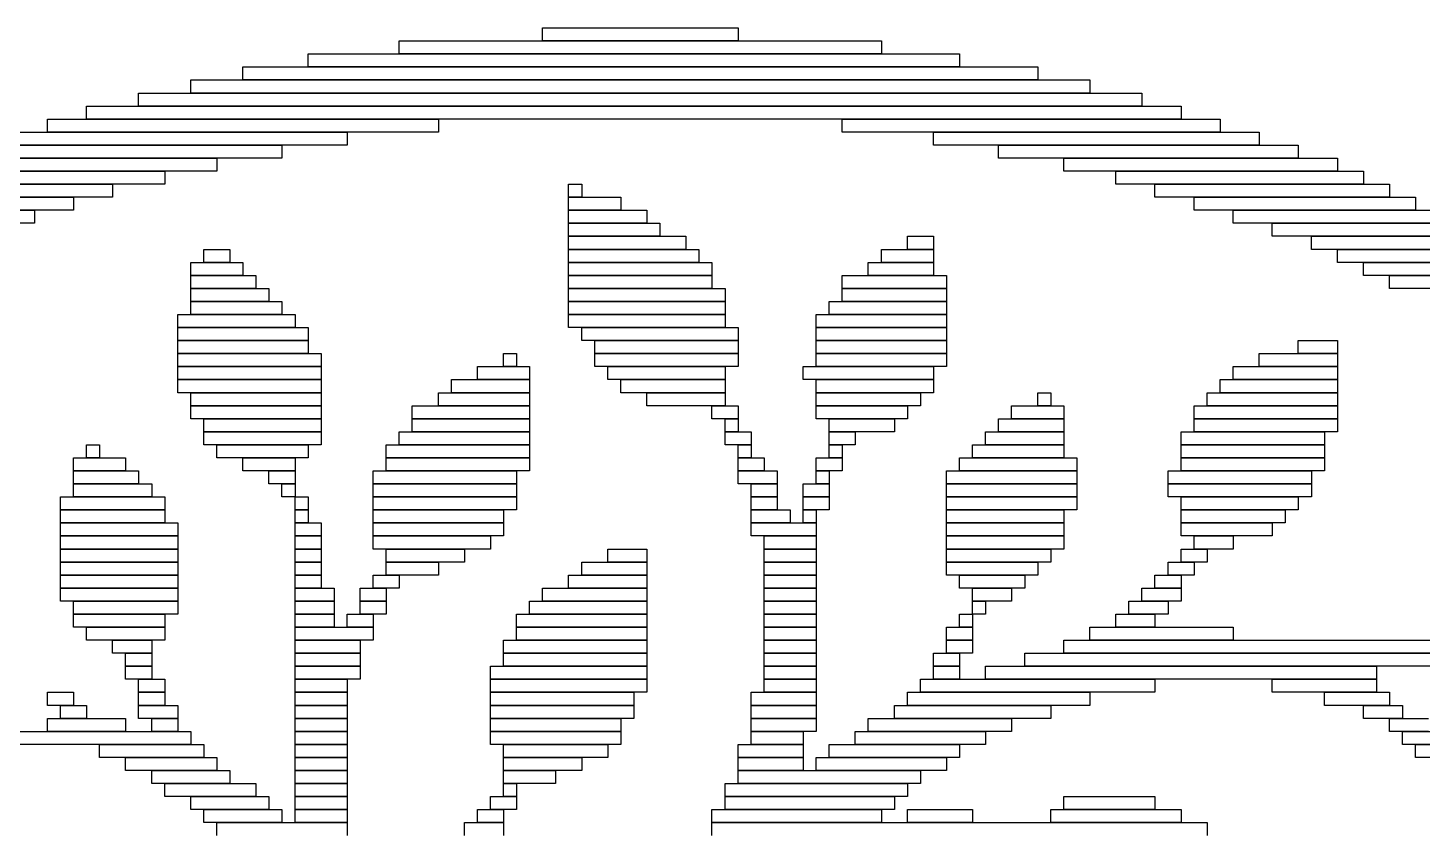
# Model space of a CAD drawing. Extents: x 28 to 995, y 169 to 891.
# Drawn here: x 465.5 to 572.5, y 829.5 to 891 of the extents above; entities that cross this region are included whole.
import ezdxf

# ---------------------------------------------------------------- set-up
doc = ezdxf.new("R2010")
doc.units = 0

msp = doc.modelspace()

# ---------------------------------------------------------------- linework, layer by layer
for p, q in [((505, 891), (520, 891)), ((505, 890), (505, 891)), ((520, 891), (520, 890)), ((494, 890), (531, 890)), ((494, 889), (494, 890)), ((520, 890), (505, 890)), ((531, 890), (531, 889)), ((487, 889), (537, 889)), ((487, 888), (487, 889)), ((531, 889), (494, 889)), ((537, 889), (537, 888)), ((482, 888), (543, 888)), ((482, 887), (482, 888)), ((537, 888), (487, 888)), ((543, 888), (543, 887)), ((474, 886), (551, 886)), ((474, 885), (474, 886)), ((478, 887), (547, 887)), ((478, 886), (478, 887)), ((547, 886), (478, 886)), ((543, 887), (482, 887)), ((547, 887), (547, 886)), ((551, 886), (551, 885)), ((470, 885), (554, 885)), ((470, 884), (470, 885)), ((551, 885), (474, 885)), ((554, 885), (554, 884)), ((467, 884), (497, 884)), ((467, 883), (467, 884)), ((554, 884), (470, 884)), ((497, 884), (497, 883)), ((528, 884), (557, 884)), ((528, 883), (528, 884)), ((557, 884), (557, 883)), ((464, 883), (490, 883)), ((497, 883), (467, 883)), ((490, 883), (490, 882)), ((557, 883), (528, 883)), ((535, 883), (560, 883)), ((535, 882), (535, 883)), ((560, 883), (560, 882)), ((461, 882), (485, 882)), ((490, 882), (464, 882)), ((485, 882), (485, 881)), ((560, 882), (535, 882)), ((540, 882), (563, 882)), ((540, 881), (540, 882)), ((563, 882), (563, 881)), ((459, 881), (480, 881)), ((485, 881), (461, 881)), ((480, 881), (480, 880)), ((563, 881), (540, 881)), ((545, 881), (566, 881)), ((545, 880), (545, 881)), ((566, 881), (566, 880)), ((456, 880), (476, 880)), ((480, 880), (459, 880)), ((476, 880), (476, 879)), ((566, 880), (545, 880)), ((549, 880), (568, 880)), ((549, 879), (549, 880)), ((568, 880), (568, 879)), ((454, 879), (472, 879)), ((476, 879), (456, 879)), ((472, 879), (472, 878)), ((507, 879), (508, 879)), ((507, 878), (507, 879)), ((508, 879), (508, 878)), ((568, 879), (549, 879)), ((552, 879), (570, 879)), ((552, 878), (552, 879)), ((570, 879), (570, 878)), ((452, 878), (469, 878)), ((472, 878), (454, 878)), ((469, 878), (469, 877)), ((508, 878), (507, 878)), ((507, 878), (511, 878)), ((507, 877), (507, 878)), ((511, 878), (511, 877)), ((570, 878), (552, 878)), ((555, 878), (572, 878)), ((555, 877), (555, 878)), ((572, 878), (572, 877)), ((450, 877), (466, 877)), ((469, 877), (452, 877)), ((466, 877), (466, 876)), ((511, 877), (507, 877)), ((507, 877), (513, 877)), ((507, 876), (507, 877)), ((513, 877), (513, 876)), ((572, 877), (555, 877)), ((558, 877), (575, 877)), ((558, 876), (558, 877)), ((466, 876), (450, 876)), ((513, 876), (507, 876)), ((507, 876), (514, 876)), ((507, 875), (507, 876)), ((514, 876), (514, 875)), ((575, 876), (558, 876)), ((561, 876), (576, 876)), ((561, 875), (561, 876)), ((514, 875), (507, 875)), ((507, 875), (516, 875)), ((507, 874), (507, 875)), ((516, 875), (516, 874)), ((533, 875), (535, 875)), ((533, 874), (533, 875)), ((535, 875), (535, 874)), ((576, 875), (561, 875)), ((564, 875), (578, 875)), ((564, 874), (564, 875)), ((479, 874), (481, 874)), ((479, 873), (479, 874)), ((481, 874), (481, 873)), ((516, 874), (507, 874)), ((507, 874), (517, 874)), ((507, 873), (507, 874)), ((517, 874), (517, 873)), ((531, 874), (535, 874)), ((531, 873), (531, 874)), ((535, 874), (533, 874)), ((535, 874), (535, 873)), ((578, 874), (564, 874)), ((566, 874), (580, 874)), ((566, 873), (566, 874)), ((478, 873), (482, 873)), ((478, 872), (478, 873)), ((481, 873), (479, 873)), ((482, 873), (482, 872)), ((517, 873), (507, 873)), ((507, 873), (518, 873)), ((507, 872), (507, 873)), ((518, 873), (518, 872)), ((530, 873), (535, 873)), ((530, 872), (530, 873)), ((535, 873), (531, 873)), ((535, 873), (535, 872)), ((580, 873), (566, 873)), ((568, 873), (582, 873)), ((568, 872), (568, 873)), ((482, 872), (478, 872)), ((478, 872), (483, 872)), ((478, 871), (478, 872)), ((483, 871), (478, 871)), ((478, 871), (484, 871)), ((478, 870), (478, 871)), ((483, 872), (483, 871)), ((484, 871), (484, 870)), ((518, 872), (507, 872)), ((507, 872), (518, 872)), ((507, 871), (507, 872)), ((518, 871), (507, 871)), ((507, 871), (519, 871)), ((507, 870), (507, 871)), ((518, 872), (518, 871)), ((519, 871), (519, 870)), ((528, 872), (536, 872)), ((528, 871), (528, 872)), ((536, 871), (528, 871)), ((528, 871), (536, 871)), ((528, 870), (528, 871)), ((535, 872), (530, 872)), ((536, 872), (536, 871)), ((536, 871), (536, 870)), ((582, 872), (568, 872)), ((570, 872), (584, 872)), ((570, 871), (570, 872)), ((584, 871), (570, 871)), ((484, 870), (478, 870)), ((478, 870), (485, 870)), ((478, 869), (478, 870)), ((485, 870), (485, 869)), ((519, 870), (507, 870)), ((507, 870), (519, 870)), ((507, 869), (507, 870)), ((519, 870), (519, 869)), ((527, 870), (536, 870)), ((527, 869), (527, 870)), ((536, 870), (528, 870)), ((536, 870), (536, 869)), ((477, 869), (486, 869)), ((477, 868), (477, 869)), ((485, 869), (478, 869)), ((486, 869), (486, 868)), ((519, 869), (507, 869)), ((507, 869), (519, 869)), ((507, 868), (507, 869)), ((519, 869), (519, 868)), ((526, 869), (536, 869)), ((526, 868), (526, 869)), ((536, 869), (527, 869)), ((536, 869), (536, 868)), ((486, 868), (477, 868)), ((477, 868), (487, 868)), ((477, 867), (477, 868)), ((487, 868), (487, 867)), ((519, 868), (507, 868)), ((508, 868), (520, 868)), ((508, 867), (508, 868)), ((520, 868), (520, 867)), ((536, 868), (526, 868)), ((526, 868), (536, 868)), ((526, 867), (526, 868)), ((536, 868), (536, 867)), ((487, 867), (477, 867)), ((477, 867), (487, 867)), ((477, 866), (477, 867)), ((487, 867), (487, 866)), ((520, 867), (508, 867)), ((509, 867), (520, 867)), ((509, 866), (509, 867)), ((520, 867), (520, 866)), ((536, 867), (526, 867)), ((526, 867), (536, 867)), ((526, 866), (526, 867)), ((536, 867), (536, 866)), ((563, 867), (566, 867)), ((563, 866), (563, 867)), ((566, 867), (566, 866)), ((487, 866), (477, 866)), ((477, 866), (488, 866)), ((477, 865), (477, 866)), ((488, 866), (488, 865)), ((502, 866), (503, 866)), ((502, 865), (502, 866)), ((503, 866), (503, 865)), ((520, 866), (509, 866)), ((509, 866), (520, 866)), ((509, 865), (509, 866)), ((520, 866), (520, 865)), ((536, 866), (526, 866)), ((526, 866), (536, 866)), ((526, 865), (526, 866)), ((536, 866), (536, 865)), ((560, 866), (566, 866)), ((560, 865), (560, 866)), ((566, 866), (563, 866)), ((566, 866), (566, 865)), ((488, 865), (477, 865)), ((477, 865), (488, 865)), ((477, 864), (477, 865)), ((488, 865), (488, 864)), ((500, 865), (504, 865)), ((500, 864), (500, 865)), ((503, 865), (502, 865)), ((504, 865), (504, 864)), ((520, 865), (509, 865)), ((510, 865), (519, 865)), ((510, 864), (510, 865)), ((519, 865), (519, 864)), ((525, 865), (535, 865)), ((525, 864), (525, 865)), ((536, 865), (526, 865)), ((535, 865), (535, 864)), ((558, 865), (566, 865)), ((558, 864), (558, 865)), ((566, 865), (560, 865)), ((566, 865), (566, 864)), ((488, 864), (477, 864)), ((477, 864), (488, 864)), ((477, 863), (477, 864)), ((488, 864), (488, 863)), ((498, 864), (504, 864)), ((498, 863), (498, 864)), ((504, 864), (500, 864)), ((504, 864), (504, 863)), ((519, 864), (510, 864)), ((511, 864), (519, 864)), ((511, 863), (511, 864)), ((519, 864), (519, 863)), ((535, 864), (525, 864)), ((526, 864), (535, 864)), ((526, 863), (526, 864)), ((535, 864), (535, 863)), ((557, 864), (566, 864)), ((557, 863), (557, 864)), ((566, 864), (558, 864)), ((566, 864), (566, 863)), ((488, 863), (477, 863)), ((478, 863), (488, 863)), ((478, 862), (478, 863)), ((488, 863), (488, 862)), ((497, 863), (504, 863)), ((497, 862), (497, 863)), ((504, 863), (498, 863)), ((504, 863), (504, 862)), ((519, 863), (511, 863)), ((513, 863), (519, 863)), ((513, 862), (513, 863)), ((519, 863), (519, 862)), ((535, 863), (526, 863)), ((526, 863), (534, 863)), ((526, 862), (526, 863)), ((534, 863), (534, 862)), ((543, 863), (544, 863)), ((543, 862), (543, 863)), ((544, 863), (544, 862)), ((556, 863), (566, 863)), ((556, 862), (556, 863)), ((566, 863), (557, 863)), ((566, 863), (566, 862)), ((488, 862), (478, 862)), ((478, 862), (488, 862)), ((478, 861), (478, 862)), ((488, 862), (488, 861)), ((495, 862), (504, 862)), ((495, 861), (495, 862)), ((504, 862), (497, 862)), ((504, 862), (504, 861)), ((519, 862), (513, 862)), ((518, 862), (520, 862)), ((518, 861), (518, 862)), ((520, 862), (520, 861)), ((534, 862), (526, 862)), ((526, 862), (533, 862)), ((526, 861), (526, 862)), ((533, 862), (533, 861)), ((541, 862), (545, 862)), ((541, 861), (541, 862)), ((544, 862), (543, 862)), ((545, 862), (545, 861)), ((555, 862), (566, 862)), ((555, 861), (555, 862)), ((566, 862), (556, 862)), ((566, 862), (566, 861)), ((488, 861), (478, 861)), ((479, 861), (488, 861)), ((479, 860), (479, 861)), ((488, 861), (488, 860)), ((504, 861), (495, 861)), ((495, 861), (504, 861)), ((495, 860), (495, 861)), ((504, 861), (504, 860)), ((520, 861), (518, 861)), ((519, 861), (520, 861)), ((519, 860), (519, 861)), ((520, 861), (520, 860)), ((533, 861), (526, 861)), ((527, 861), (532, 861)), ((527, 860), (527, 861)), ((532, 861), (532, 860)), ((540, 861), (545, 861)), ((540, 860), (540, 861)), ((545, 861), (541, 861)), ((545, 861), (545, 860)), ((566, 861), (555, 861)), ((555, 861), (566, 861)), ((555, 860), (555, 861)), ((566, 861), (566, 860)), ((488, 860), (479, 860)), ((479, 860), (488, 860)), ((479, 859), (479, 860)), ((488, 860), (488, 859)), ((494, 860), (504, 860)), ((494, 859), (494, 860)), ((504, 860), (495, 860)), ((504, 860), (504, 859)), ((520, 860), (519, 860)), ((519, 860), (521, 860)), ((519, 859), (519, 860)), ((521, 860), (521, 859)), ((532, 860), (527, 860)), ((527, 860), (529, 860)), ((527, 859), (527, 860)), ((529, 860), (529, 859)), ((539, 860), (545, 860)), ((539, 859), (539, 860)), ((545, 860), (540, 860)), ((545, 860), (545, 859)), ((554, 860), (565, 860)), ((554, 859), (554, 860)), ((566, 860), (555, 860)), ((565, 860), (565, 859)), ((470, 859), (471, 859)), ((470, 858), (470, 859)), ((471, 859), (471, 858)), ((488, 859), (479, 859)), ((480, 859), (487, 859)), ((480, 858), (480, 859)), ((487, 859), (487, 858)), ((493, 859), (504, 859)), ((493, 858), (493, 859)), ((504, 859), (494, 859)), ((504, 859), (504, 858)), ((521, 859), (519, 859)), ((520, 859), (521, 859)), ((520, 858), (520, 859)), ((521, 859), (521, 858)), ((529, 859), (527, 859)), ((527, 859), (528, 859)), ((527, 858), (527, 859)), ((528, 859), (528, 858)), ((538, 859), (545, 859)), ((538, 858), (538, 859)), ((545, 859), (539, 859)), ((545, 859), (545, 858)), ((565, 859), (554, 859)), ((554, 859), (565, 859)), ((554, 858), (554, 859)), ((565, 859), (565, 858)), ((469, 858), (473, 858)), ((469, 857), (469, 858)), ((471, 858), (470, 858)), ((473, 858), (473, 857)), ((487, 858), (480, 858)), ((482, 858), (486, 858)), ((482, 857), (482, 858)), ((486, 858), (486, 857)), ((504, 858), (493, 858)), ((493, 858), (504, 858)), ((493, 857), (493, 858)), ((504, 858), (504, 857)), ((521, 858), (520, 858)), ((520, 858), (522, 858)), ((520, 857), (520, 858)), ((522, 858), (522, 857)), ((526, 858), (528, 858)), ((526, 857), (526, 858)), ((528, 858), (527, 858)), ((528, 858), (528, 857)), ((537, 858), (546, 858)), ((537, 857), (537, 858)), ((545, 858), (538, 858)), ((546, 858), (546, 857)), ((565, 858), (554, 858)), ((554, 858), (565, 858)), ((554, 857), (554, 858)), ((565, 858), (565, 857)), ((473, 857), (469, 857)), ((469, 857), (474, 857)), ((469, 856), (469, 857)), ((474, 856), (469, 856)), ((469, 856), (475, 856)), ((469, 855), (469, 856)), ((474, 857), (474, 856)), ((475, 856), (475, 855)), ((486, 857), (482, 857)), ((484, 857), (486, 857)), ((484, 856), (484, 857)), ((486, 856), (484, 856)), ((485, 856), (486, 856)), ((485, 855), (485, 856)), ((486, 857), (486, 856)), ((486, 856), (486, 855)), ((492, 857), (503, 857)), ((492, 856), (492, 857)), ((503, 856), (492, 856)), ((492, 856), (503, 856)), ((492, 855), (492, 856)), ((504, 857), (493, 857)), ((503, 857), (503, 856)), ((503, 856), (503, 855)), ((522, 857), (520, 857)), ((520, 857), (523, 857)), ((520, 856), (520, 857)), ((523, 856), (520, 856)), ((521, 856), (523, 856)), ((521, 855), (521, 856)), ((523, 857), (523, 856)), ((523, 856), (523, 855)), ((525, 856), (527, 856)), ((525, 855), (525, 856)), ((528, 857), (526, 857)), ((526, 857), (527, 857)), ((526, 856), (526, 857)), ((527, 856), (526, 856)), ((527, 857), (527, 856)), ((527, 856), (527, 855)), ((536, 857), (546, 857)), ((536, 856), (536, 857)), ((546, 856), (536, 856)), ((536, 856), (546, 856)), ((536, 855), (536, 856)), ((546, 857), (537, 857)), ((546, 857), (546, 856)), ((546, 856), (546, 855)), ((553, 857), (564, 857)), ((553, 856), (553, 857)), ((564, 856), (553, 856)), ((553, 856), (564, 856)), ((553, 855), (553, 856)), ((565, 857), (554, 857)), ((564, 857), (564, 856)), ((564, 856), (564, 855)), ((468, 855), (476, 855)), ((468, 854), (468, 855)), ((475, 855), (469, 855)), ((476, 855), (476, 854)), ((486, 855), (485, 855)), ((486, 855), (487, 855)), ((486, 854), (486, 855)), ((487, 855), (487, 854)), ((503, 855), (492, 855)), ((492, 855), (503, 855)), ((492, 854), (492, 855)), ((503, 855), (503, 854)), ((523, 855), (521, 855)), ((521, 855), (523, 855)), ((521, 854), (521, 855)), ((523, 855), (523, 854)), ((527, 855), (525, 855)), ((525, 855), (527, 855)), ((525, 854), (525, 855)), ((527, 855), (527, 854)), ((546, 855), (536, 855)), ((536, 855), (546, 855)), ((536, 854), (536, 855)), ((546, 855), (546, 854)), ((564, 855), (553, 855)), ((554, 855), (563, 855)), ((554, 854), (554, 855)), ((563, 855), (563, 854)), ((476, 854), (468, 854)), ((468, 854), (476, 854)), ((468, 853), (468, 854)), ((476, 854), (476, 853)), ((487, 854), (486, 854)), ((486, 854), (487, 854)), ((486, 853), (486, 854)), ((487, 854), (487, 853)), ((503, 854), (492, 854)), ((492, 854), (502, 854)), ((492, 853), (492, 854)), ((502, 854), (502, 853)), ((523, 854), (521, 854)), ((521, 854), (524, 854)), ((521, 853), (521, 854)), ((524, 854), (524, 853)), ((527, 854), (525, 854)), ((525, 854), (526, 854)), ((525, 853), (525, 854)), ((526, 854), (526, 853)), ((546, 854), (536, 854)), ((536, 854), (545, 854)), ((536, 853), (536, 854)), ((545, 854), (545, 853)), ((563, 854), (554, 854)), ((554, 854), (562, 854)), ((554, 853), (554, 854)), ((562, 854), (562, 853)), ((476, 853), (468, 853)), ((468, 853), (477, 853)), ((468, 852), (468, 853)), ((477, 853), (477, 852)), ((487, 853), (486, 853)), ((486, 853), (488, 853)), ((486, 852), (486, 853)), ((488, 853), (488, 852)), ((502, 853), (492, 853)), ((492, 853), (502, 853)), ((492, 852), (492, 853)), ((502, 853), (502, 852)), ((524, 853), (521, 853)), ((521, 853), (526, 853)), ((521, 852), (521, 853)), ((526, 853), (525, 853)), ((526, 853), (526, 852)), ((545, 853), (536, 853)), ((536, 853), (545, 853)), ((536, 852), (536, 853)), ((545, 853), (545, 852)), ((562, 853), (554, 853)), ((554, 853), (561, 853)), ((554, 852), (554, 853)), ((561, 853), (561, 852)), ((477, 852), (468, 852)), ((468, 852), (477, 852)), ((468, 851), (468, 852)), ((477, 852), (477, 851)), ((488, 852), (486, 852)), ((486, 852), (488, 852)), ((486, 851), (486, 852)), ((488, 852), (488, 851)), ((502, 852), (492, 852)), ((492, 852), (501, 852)), ((492, 851), (492, 852)), ((501, 852), (501, 851)), ((526, 852), (521, 852)), ((522, 852), (526, 852)), ((522, 851), (522, 852)), ((526, 852), (526, 851)), ((545, 852), (536, 852)), ((536, 852), (545, 852)), ((536, 851), (536, 852)), ((545, 852), (545, 851)), ((561, 852), (554, 852)), ((555, 852), (558, 852)), ((555, 851), (555, 852)), ((558, 852), (558, 851)), ((477, 851), (468, 851)), ((468, 851), (477, 851)), ((468, 850), (468, 851)), ((477, 851), (477, 850)), ((488, 851), (486, 851)), ((486, 851), (488, 851)), ((486, 850), (486, 851)), ((488, 851), (488, 850)), ((501, 851), (492, 851)), ((493, 851), (499, 851)), ((493, 850), (493, 851)), ((499, 851), (499, 850)), ((510, 851), (513, 851)), ((510, 850), (510, 851)), ((513, 851), (513, 850)), ((526, 851), (522, 851)), ((522, 851), (526, 851)), ((522, 850), (522, 851)), ((526, 851), (526, 850)), ((545, 851), (536, 851)), ((536, 851), (544, 851)), ((536, 850), (536, 851)), ((544, 851), (544, 850)), ((554, 851), (556, 851)), ((554, 850), (554, 851)), ((558, 851), (555, 851)), ((556, 851), (556, 850)), ((477, 850), (468, 850)), ((468, 850), (477, 850)), ((468, 849), (468, 850)), ((477, 850), (477, 849)), ((488, 850), (486, 850)), ((486, 850), (488, 850)), ((486, 849), (486, 850)), ((488, 850), (488, 849)), ((499, 850), (493, 850)), ((493, 850), (497, 850)), ((493, 849), (493, 850)), ((497, 850), (497, 849)), ((508, 850), (513, 850)), ((508, 849), (508, 850)), ((513, 850), (510, 850)), ((513, 850), (513, 849)), ((526, 850), (522, 850)), ((522, 850), (526, 850)), ((522, 849), (522, 850)), ((526, 850), (526, 849)), ((544, 850), (536, 850)), ((536, 850), (543, 850)), ((536, 849), (536, 850)), ((543, 850), (543, 849)), ((553, 850), (555, 850)), ((553, 849), (553, 850)), ((556, 850), (554, 850)), ((555, 850), (555, 849)), ((477, 849), (468, 849)), ((468, 849), (477, 849)), ((468, 848), (468, 849)), ((477, 849), (477, 848)), ((488, 849), (486, 849)), ((486, 849), (488, 849)), ((486, 848), (486, 849)), ((488, 849), (488, 848)), ((492, 849), (494, 849)), ((492, 848), (492, 849)), ((497, 849), (493, 849)), ((494, 849), (494, 848)), ((507, 849), (513, 849)), ((507, 848), (507, 849)), ((513, 849), (508, 849)), ((513, 849), (513, 848)), ((526, 849), (522, 849)), ((522, 849), (526, 849)), ((522, 848), (522, 849)), ((526, 849), (526, 848)), ((543, 849), (536, 849)), ((537, 849), (542, 849)), ((537, 848), (537, 849)), ((542, 849), (542, 848)), ((552, 849), (554, 849)), ((552, 848), (552, 849)), ((555, 849), (553, 849)), ((554, 849), (554, 848)), ((477, 848), (468, 848)), ((468, 848), (477, 848)), ((468, 847), (468, 848)), ((477, 848), (477, 847)), ((488, 848), (486, 848)), ((486, 848), (489, 848)), ((486, 847), (486, 848)), ((489, 848), (489, 847)), ((491, 848), (493, 848)), ((491, 847), (491, 848)), ((494, 848), (492, 848)), ((493, 848), (493, 847)), ((505, 848), (513, 848)), ((505, 847), (505, 848)), ((513, 848), (507, 848)), ((513, 848), (513, 847)), ((526, 848), (522, 848)), ((522, 848), (526, 848)), ((522, 847), (522, 848)), ((526, 848), (526, 847)), ((542, 848), (537, 848)), ((538, 848), (541, 848)), ((538, 847), (538, 848)), ((541, 848), (541, 847)), ((551, 848), (554, 848)), ((551, 847), (551, 848)), ((554, 848), (552, 848)), ((554, 848), (554, 847)), ((477, 847), (468, 847)), ((469, 847), (477, 847)), ((469, 846), (469, 847)), ((477, 847), (477, 846)), ((489, 847), (486, 847)), ((486, 847), (489, 847)), ((486, 846), (486, 847)), ((489, 847), (489, 846)), ((493, 847), (491, 847)), ((491, 847), (493, 847)), ((491, 846), (491, 847)), ((493, 847), (493, 846)), ((504, 847), (513, 847)), ((504, 846), (504, 847)), ((513, 847), (505, 847)), ((513, 847), (513, 846)), ((526, 847), (522, 847)), ((522, 847), (526, 847)), ((522, 846), (522, 847)), ((526, 847), (526, 846)), ((541, 847), (538, 847)), ((538, 847), (539, 847)), ((538, 846), (538, 847)), ((539, 847), (539, 846)), ((550, 847), (553, 847)), ((550, 846), (550, 847)), ((554, 847), (551, 847)), ((553, 847), (553, 846)), ((477, 846), (469, 846)), ((469, 846), (476, 846)), ((469, 845), (469, 846)), ((476, 846), (476, 845)), ((489, 846), (486, 846)), ((486, 846), (489, 846)), ((486, 845), (486, 846)), ((489, 846), (489, 845)), ((490, 846), (492, 846)), ((490, 845), (490, 846)), ((493, 846), (491, 846)), ((492, 846), (492, 845)), ((503, 846), (513, 846)), ((503, 845), (503, 846)), ((513, 846), (504, 846)), ((513, 846), (513, 845)), ((526, 846), (522, 846)), ((522, 846), (526, 846)), ((522, 845), (522, 846)), ((526, 846), (526, 845)), ((537, 846), (538, 846)), ((537, 845), (537, 846)), ((539, 846), (538, 846)), ((538, 846), (538, 845)), ((549, 846), (552, 846)), ((549, 845), (549, 846)), ((553, 846), (550, 846)), ((552, 846), (552, 845)), ((476, 845), (469, 845)), ((470, 845), (476, 845)), ((470, 844), (470, 845)), ((476, 845), (476, 844)), ((489, 845), (486, 845)), ((486, 845), (492, 845)), ((486, 844), (486, 845)), ((492, 845), (490, 845)), ((492, 845), (492, 844)), ((513, 845), (503, 845)), ((503, 845), (513, 845)), ((503, 844), (503, 845)), ((513, 845), (513, 844)), ((526, 845), (522, 845)), ((522, 845), (526, 845)), ((522, 844), (522, 845)), ((526, 845), (526, 844)), ((536, 845), (538, 845)), ((536, 844), (536, 845)), ((538, 845), (537, 845)), ((538, 845), (538, 844)), ((547, 845), (558, 845)), ((547, 844), (547, 845)), ((552, 845), (549, 845)), ((558, 845), (558, 844)), ((476, 844), (470, 844)), ((472, 844), (475, 844)), ((472, 843), (472, 844)), ((475, 844), (475, 843)), ((492, 844), (486, 844)), ((486, 844), (491, 844)), ((486, 843), (486, 844)), ((491, 844), (491, 843)), ((502, 844), (513, 844)), ((502, 843), (502, 844)), ((513, 844), (503, 844)), ((513, 844), (513, 843)), ((526, 844), (522, 844)), ((522, 844), (526, 844)), ((522, 843), (522, 844)), ((526, 844), (526, 843)), ((538, 844), (536, 844)), ((536, 844), (538, 844)), ((536, 843), (536, 844)), ((538, 844), (538, 843)), ((545, 844), (589, 844)), ((545, 843), (545, 844)), ((558, 844), (547, 844)), ((475, 843), (472, 843)), ((473, 843), (475, 843)), ((473, 842), (473, 843)), ((475, 843), (475, 842)), ((491, 843), (486, 843)), ((486, 843), (491, 843)), ((486, 842), (486, 843)), ((491, 843), (491, 842)), ((513, 843), (502, 843)), ((502, 843), (513, 843)), ((502, 842), (502, 843)), ((513, 843), (513, 842)), ((526, 843), (522, 843)), ((522, 843), (526, 843)), ((522, 842), (522, 843)), ((526, 843), (526, 842)), ((535, 843), (537, 843)), ((535, 842), (535, 843)), ((538, 843), (536, 843)), ((537, 843), (537, 842)), ((542, 843), (574, 843)), ((542, 842), (542, 843)), ((589, 843), (545, 843)), ((475, 842), (473, 842)), ((473, 842), (475, 842)), ((473, 841), (473, 842)), ((475, 842), (475, 841)), ((491, 842), (486, 842)), ((486, 842), (491, 842)), ((486, 841), (486, 842)), ((491, 842), (491, 841)), ((501, 842), (513, 842)), ((501, 841), (501, 842)), ((513, 842), (502, 842)), ((513, 842), (513, 841)), ((526, 842), (522, 842)), ((522, 842), (526, 842)), ((522, 841), (522, 842)), ((526, 842), (526, 841)), ((537, 842), (535, 842)), ((535, 842), (537, 842)), ((535, 841), (535, 842)), ((537, 842), (537, 841)), ((539, 842), (569, 842)), ((539, 841), (539, 842)), ((574, 842), (542, 842)), ((569, 842), (569, 841)), ((467, 840), (469, 840)), ((467, 839), (467, 840)), ((469, 840), (469, 839)), ((475, 841), (473, 841)), ((474, 841), (476, 841)), ((474, 840), (474, 841)), ((476, 840), (474, 840)), ((474, 840), (476, 840)), ((474, 839), (474, 840)), ((476, 841), (476, 840)), ((476, 840), (476, 839)), ((491, 841), (486, 841)), ((486, 841), (490, 841)), ((486, 840), (486, 841)), ((490, 840), (486, 840)), ((486, 840), (490, 840)), ((486, 839), (486, 840)), ((490, 841), (490, 840)), ((490, 840), (490, 839)), ((513, 841), (501, 841)), ((501, 841), (513, 841)), ((501, 840), (501, 841)), ((513, 840), (501, 840)), ((501, 840), (512, 840)), ((501, 839), (501, 840)), ((512, 840), (512, 839)), ((513, 841), (513, 840)), ((521, 840), (526, 840)), ((521, 839), (521, 840)), ((526, 841), (522, 841)), ((522, 841), (526, 841)), ((522, 840), (522, 841)), ((526, 840), (522, 840)), ((526, 841), (526, 840)), ((526, 840), (526, 839)), ((533, 840), (547, 840)), ((533, 839), (533, 840)), ((534, 841), (552, 841)), ((534, 840), (534, 841)), ((552, 840), (534, 840)), ((537, 841), (535, 841)), ((569, 841), (539, 841)), ((547, 840), (547, 839)), ((552, 841), (552, 840)), ((561, 841), (569, 841)), ((561, 840), (561, 841)), ((569, 840), (561, 840)), ((565, 840), (570, 840)), ((565, 839), (565, 840)), ((569, 841), (569, 840)), ((570, 840), (570, 839)), ((469, 839), (467, 839)), ((468, 839), (470, 839)), ((468, 838), (468, 839)), ((470, 839), (470, 838)), ((476, 839), (474, 839)), ((474, 839), (477, 839)), ((474, 838), (474, 839)), ((477, 839), (477, 838)), ((490, 839), (486, 839)), ((486, 839), (490, 839)), ((486, 838), (486, 839)), ((490, 839), (490, 838)), ((512, 839), (501, 839)), ((501, 839), (512, 839)), ((501, 838), (501, 839)), ((512, 839), (512, 838)), ((526, 839), (521, 839)), ((521, 839), (526, 839)), ((521, 838), (521, 839)), ((526, 839), (526, 838)), ((532, 839), (544, 839)), ((532, 838), (532, 839)), ((547, 839), (533, 839)), ((544, 839), (544, 838)), ((570, 839), (565, 839)), ((568, 839), (571, 839)), ((568, 838), (568, 839)), ((571, 839), (571, 838)), ((467, 838), (473, 838)), ((467, 837), (467, 838)), ((470, 838), (468, 838)), ((473, 838), (473, 837)), ((477, 838), (474, 838)), ((475, 838), (477, 838)), ((475, 837), (475, 838)), ((477, 838), (477, 837)), ((490, 838), (486, 838)), ((486, 838), (490, 838)), ((486, 837), (486, 838)), ((490, 838), (490, 837)), ((512, 838), (501, 838)), ((501, 838), (511, 838)), ((501, 837), (501, 838)), ((511, 838), (511, 837)), ((526, 838), (521, 838)), ((521, 838), (526, 838)), ((521, 837), (521, 838)), ((526, 838), (526, 837)), ((530, 838), (541, 838)), ((530, 837), (530, 838)), ((544, 838), (532, 838)), ((541, 838), (541, 837)), ((571, 838), (568, 838)), ((570, 838), (573, 838)), ((570, 837), (570, 838)), ((452, 837), (478, 837)), ((473, 837), (467, 837)), ((477, 837), (475, 837)), ((478, 837), (478, 836)), ((490, 837), (486, 837)), ((486, 837), (490, 837)), ((486, 836), (486, 837)), ((490, 837), (490, 836)), ((511, 837), (501, 837)), ((501, 837), (511, 837)), ((501, 836), (501, 837)), ((511, 837), (511, 836)), ((526, 837), (521, 837)), ((521, 837), (525, 837)), ((521, 836), (521, 837)), ((525, 837), (525, 836)), ((529, 837), (539, 837)), ((529, 836), (529, 837)), ((541, 837), (530, 837)), ((539, 837), (539, 836)), ((573, 837), (570, 837)), ((571, 837), (574, 837)), ((571, 836), (571, 837)), ((478, 836), (452, 836)), ((471, 836), (479, 836)), ((471, 835), (471, 836)), ((479, 836), (479, 835)), ((490, 836), (486, 836)), ((486, 836), (490, 836)), ((486, 835), (486, 836)), ((490, 836), (490, 835)), ((511, 836), (501, 836)), ((502, 836), (510, 836)), ((502, 835), (502, 836)), ((510, 836), (510, 835)), ((520, 836), (525, 836)), ((520, 835), (520, 836)), ((525, 836), (521, 836)), ((525, 836), (525, 835)), ((527, 836), (537, 836)), ((527, 835), (527, 836)), ((539, 836), (529, 836)), ((537, 836), (537, 835)), ((574, 836), (571, 836)), ((572, 836), (574, 836)), ((572, 835), (572, 836)), ((479, 835), (471, 835)), ((473, 835), (480, 835)), ((473, 834), (473, 835)), ((480, 835), (480, 834)), ((490, 835), (486, 835)), ((486, 835), (490, 835)), ((486, 834), (486, 835)), ((490, 835), (490, 834)), ((510, 835), (502, 835)), ((502, 835), (508, 835)), ((502, 834), (502, 835)), ((508, 835), (508, 834)), ((525, 835), (520, 835)), ((520, 835), (525, 835)), ((520, 834), (520, 835)), ((525, 835), (525, 834)), ((526, 835), (536, 835)), ((526, 834), (526, 835)), ((537, 835), (527, 835)), ((536, 835), (536, 834)), ((574, 835), (572, 835)), ((480, 834), (473, 834)), ((475, 834), (481, 834)), ((475, 833), (475, 834)), ((481, 834), (481, 833)), ((490, 834), (486, 834)), ((486, 834), (490, 834)), ((486, 833), (486, 834)), ((490, 834), (490, 833)), ((508, 834), (502, 834)), ((502, 834), (506, 834)), ((502, 833), (502, 834)), ((506, 834), (506, 833)), ((525, 834), (520, 834)), ((520, 834), (534, 834)), ((520, 833), (520, 834)), ((536, 834), (526, 834)), ((534, 834), (534, 833)), ((481, 833), (475, 833)), ((476, 833), (483, 833)), ((476, 832), (476, 833)), ((483, 833), (483, 832)), ((490, 833), (486, 833)), ((486, 833), (490, 833)), ((486, 832), (486, 833)), ((490, 833), (490, 832)), ((506, 833), (502, 833)), ((502, 833), (503, 833)), ((502, 832), (502, 833)), ((503, 833), (503, 832)), ((519, 833), (533, 833)), ((519, 832), (519, 833)), ((534, 833), (520, 833)), ((533, 833), (533, 832)), ((483, 832), (476, 832)), ((478, 832), (484, 832)), ((478, 831), (478, 832)), ((484, 832), (484, 831)), ((490, 832), (486, 832)), ((486, 832), (490, 832)), ((486, 831), (486, 832)), ((490, 832), (490, 831)), ((501, 832), (503, 832)), ((501, 831), (501, 832)), ((503, 832), (502, 832)), ((503, 832), (503, 831)), ((533, 832), (519, 832)), ((519, 832), (532, 832)), ((519, 831), (519, 832)), ((532, 832), (532, 831)), ((545, 832), (552, 832)), ((545, 831), (545, 832)), ((552, 832), (552, 831)), ((484, 831), (478, 831)), ((479, 831), (485, 831)), ((479, 830), (479, 831)), ((485, 831), (485, 830)), ((490, 831), (486, 831)), ((486, 831), (490, 831)), ((486, 830), (486, 831)), ((490, 831), (490, 830)), ((500, 831), (502, 831)), ((500, 830), (500, 831)), ((503, 831), (501, 831)), ((502, 831), (502, 830)), ((518, 831), (531, 831)), ((518, 830), (518, 831)), ((532, 831), (519, 831)), ((531, 831), (531, 830)), ((533, 831), (538, 831)), ((533, 830), (533, 831)), ((538, 831), (538, 830)), ((544, 831), (554, 831)), ((544, 830), (544, 831)), ((552, 831), (545, 831)), ((554, 831), (554, 830)), ((485, 830), (479, 830)), ((480, 830), (490, 830)), ((480, 829), (480, 830)), ((490, 830), (486, 830)), ((490, 830), (490, 829)), ((499, 830), (502, 830)), ((499, 829), (499, 830)), ((502, 830), (500, 830)), ((502, 830), (502, 829)), ((531, 830), (518, 830)), ((518, 830), (556, 830)), ((518, 829), (518, 830)), ((538, 830), (533, 830)), ((554, 830), (544, 830)), ((556, 830), (556, 829))]:
    msp.add_line(p, q)

doc.saveas('drawing.dxf')
